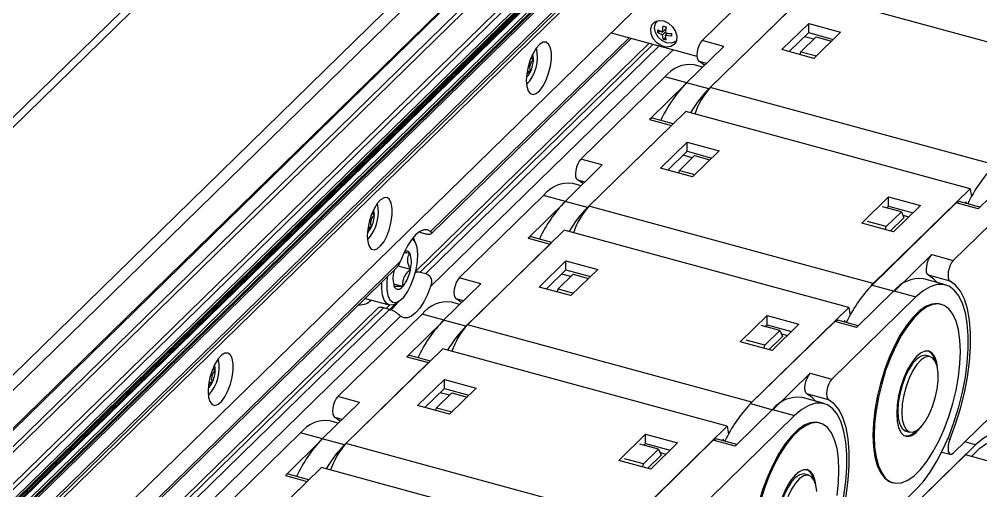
# Model space of a CAD drawing. Header units: millimetres. Extents: x 0 to 3353, y 0 to 2591.
# Drawn here: x 2424 to 2593.3, y 1584.7 to 1667.6 of the extents above; entities that cross this region are included whole.
import ezdxf

# ---------------------------------------------------------------- set-up
doc = ezdxf.new("R2010")
doc.units = ezdxf.units.MM
doc.header["$LTSCALE"] = 12

msp = doc.modelspace()

# ---------------------------------------------------------------- linework, layer by layer
at = {"color": 7, "linetype": 'Continuous', "lineweight": 25}
for p, q in [((2580.08, 1803.73), (2184.92, 1418.04)), ((2579.28, 1801.24), (2190.77, 1422.04)), ((2559.07, 1737.96), (2178.92, 1366.92)), ((2182.65, 1361.14), (2526.5, 1696.75)), ((2183.54, 1361.76), (2526.5, 1696.5)), ((2532.21, 1689.12), (2192.31, 1357.37)), ((2192.59, 1357.45), (2532.46, 1689.18)), ((2533.94, 1690.31), (2194.07, 1358.59)), ((2195.96, 1358.12), (2535.83, 1689.84)), ((2197.48, 1356.12), (2537.35, 1687.85)), ((2197.78, 1355.86), (2537.67, 1687.61)), ((2198.13, 1355.42), (2538, 1687.15)), ((2559.03, 1678.3), (2544.22, 1663.84)), ((2199.49, 1344.35), (2538, 1674.74)), ((2545.66, 1655.56), (2562.71, 1672.21)), ((2612.77, 1658.6), (2562.71, 1672.21)), ((2560.2, 1669.78), (2545.4, 1655.33)), ((2536.31, 1667.28), (2536.15, 1667.08)), ((2536.42, 1665.72), (2537.23, 1665.33)), ((2536.42, 1665.24), (2536.42, 1665.72)), ((2536.42, 1665.24), (2536.75, 1665.56)), ((2537.23, 1665.33), (2537.82, 1665.9)), ((2537.94, 1665.55), (2537.56, 1665.65)), ((2537.86, 1666.24), (2537.73, 1665.2)), ((2558.26, 1662.23), (2562.97, 1666.83)), ((2562.97, 1666.83), (2568.59, 1665.3)), ((2562.97, 1665.22), (2562.97, 1666.83)), ((2496.52, 1629.85), (2531.73, 1664.22)), ((2528.2, 1665.18), (2543.29, 1661.08)), ((2537.23, 1664.85), (2537.75, 1665.36)), ((2537.36, 1664.06), (2537.23, 1664.85)), ((2537.36, 1664.06), (2537.76, 1664.45)), ((2537.73, 1664.72), (2538.15, 1665.13)), ((2538.8, 1664.59), (2537.73, 1664.72)), ((2537.94, 1664.93), (2537.94, 1665.16)), ((2538.8, 1665.07), (2538.8, 1664.59)), ((2539.5, 1663.65), (2539.7, 1663.8)), ((2548.03, 1662.81), (2544.22, 1663.84)), ((2559.55, 1661.88), (2562.97, 1665.22)), ((2561.61, 1661.87), (2564.27, 1664.47)), ((2563.86, 1664.07), (2562.24, 1664.51)), ((2562.97, 1665.22), (2567.3, 1664.04)), ((2568.59, 1665.3), (2563.88, 1660.7)), ((2564.27, 1664.47), (2566.98, 1663.73)), ((2534.91, 1663.35), (2493.77, 1623.2)), ((2541.46, 1656.4), (2548.03, 1662.81)), ((2563.88, 1660.7), (2558.26, 1662.23)), ((2514.06, 1660.7), (2514.52, 1660.57)), ((2561.49, 1661.35), (2561.61, 1661.87)), ((2561.61, 1661.87), (2564.32, 1661.13)), ((2544.3, 1659.17), (2542.84, 1659.56)), ((2513.43, 1658.48), (2513.99, 1658.33)), ((2537.66, 1657.43), (2522.85, 1642.98)), ((2541.55, 1656.38), (2537.66, 1657.43)), ((2541.55, 1656.38), (2534.98, 1649.97)), ((2545.4, 1655.33), (2541.46, 1656.4)), ((2595.72, 1641.95), (2545.66, 1655.56)), ((2524.28, 1634.7), (2541.34, 1651.34)), ((2591.4, 1637.74), (2541.34, 1651.34)), ((2538.83, 1648.92), (2524.02, 1634.47)), ((2534.98, 1649.97), (2538.83, 1648.92)), ((2539.14, 1649.2), (2535.51, 1650.18)), ((2538.83, 1648.92), (2539, 1649.06)), ((2536.88, 1641.37), (2541.6, 1645.97)), ((2541.6, 1645.97), (2547.21, 1644.44)), ((2541.6, 1644.36), (2541.6, 1645.97)), ((2538.18, 1641.02), (2541.6, 1644.36)), ((2540.23, 1641.01), (2542.89, 1643.61)), ((2542.48, 1643.21), (2540.87, 1643.65)), ((2541.6, 1644.36), (2545.92, 1643.18)), ((2547.21, 1644.44), (2542.5, 1639.84)), ((2542.89, 1643.61), (2545.6, 1642.87)), ((2520.09, 1635.54), (2526.65, 1641.95)), ((2526.65, 1641.95), (2522.85, 1642.98)), ((2542.5, 1639.84), (2536.88, 1641.37)), ((2540.11, 1640.49), (2540.23, 1641.01)), ((2540.23, 1641.01), (2542.94, 1640.27)), ((2599.35, 1640.67), (2592.78, 1634.26)), ((2522.92, 1638.3), (2521.46, 1638.7)), ((2603.24, 1639.61), (2588.43, 1625.16)), ((2574.34, 1621.09), (2591.4, 1637.74)), ((2591.4, 1637.74), (2591.62, 1636.36)), ((2516.28, 1636.57), (2501.47, 1622.12)), ((2520.17, 1635.51), (2513.61, 1629.1)), ((2520.17, 1635.51), (2516.28, 1636.57)), ((2524.02, 1634.47), (2520.09, 1635.54)), ((2572.31, 1631.74), (2577.02, 1636.34)), ((2588.93, 1635.3), (2574.12, 1620.85)), ((2577.02, 1636.34), (2582.64, 1634.81)), ((2577.02, 1634.73), (2577.02, 1636.34)), ((2592.78, 1634.26), (2588.93, 1635.3)), ((2593.07, 1634.54), (2589.46, 1635.52)), ((2590.72, 1635.46), (2590.49, 1635.24)), ((2590.77, 1635.16), (2590.72, 1635.46)), ((2486.06, 1633.37), (2486.52, 1633.24)), ((2574.34, 1621.09), (2524.28, 1634.7)), ((2579.29, 1633.71), (2575.99, 1634.61)), ((2576.63, 1631.12), (2579.29, 1633.71)), ((2576.7, 1634.42), (2577.02, 1634.73)), ((2577.02, 1634.73), (2581.34, 1633.55)), ((2582.64, 1634.81), (2577.92, 1630.21)), ((2579.29, 1633.71), (2579.74, 1632.66)), ((2577.92, 1630.21), (2572.31, 1631.74)), ((2576.63, 1631.12), (2573.33, 1632.01)), ((2579.74, 1632.66), (2577.39, 1630.36)), ((2579.54, 1633.14), (2580.62, 1632.84)), ((2485.42, 1631.15), (2485.98, 1631)), ((2495.61, 1629.81), (2494.57, 1630.09)), ((2502.91, 1613.83), (2519.96, 1630.48)), ((2570.02, 1616.88), (2519.96, 1630.48)), ((2576.5, 1630.6), (2576.63, 1631.12)), ((2493.35, 1629.2), (2493.47, 1628.96)), ((2493.78, 1628.26), (2493.47, 1628.96)), ((2513.61, 1629.1), (2517.45, 1628.06)), ((2517.76, 1628.33), (2514.13, 1629.32)), ((2517.45, 1628.06), (2517.62, 1628.19)), ((2517.45, 1628.06), (2502.65, 1613.61)), ((2491.13, 1625.05), (2340.87, 1478.39)), ((2515.51, 1620.5), (2520.22, 1625.11)), ((2520.22, 1625.11), (2525.84, 1623.58)), ((2520.22, 1623.49), (2520.22, 1625.11)), ((2578.06, 1619.78), (2584.63, 1626.19)), ((2584.63, 1626.19), (2588.43, 1625.16)), ((2340.95, 1478.01), (2490.46, 1623.93)), ((2490, 1623.48), (2489.96, 1623.3)), ((2490.68, 1624.21), (2492.88, 1623.61)), ((2494.57, 1623.13), (2495.61, 1622.85)), ((2516.8, 1620.15), (2520.22, 1623.49)), ((2520.22, 1623.49), (2524.55, 1622.32)), ((2525.84, 1623.58), (2521.13, 1618.98)), ((2505.28, 1621.08), (2501.47, 1622.12)), ((2518.86, 1620.15), (2521.52, 1622.74)), ((2521.11, 1622.34), (2519.5, 1622.78)), ((2521.52, 1622.74), (2524.23, 1622.01)), ((2587.04, 1620.88), (2583.24, 1621.91)), ((2587.85, 1621.53), (2584.05, 1622.57)), ((2489.87, 1621.08), (2491.55, 1620.62)), ((2489.97, 1620.75), (2490.09, 1620.47)), ((2498.71, 1614.68), (2505.28, 1621.08)), ((2521.13, 1618.98), (2515.51, 1620.5)), ((2518.74, 1619.63), (2518.86, 1620.15)), ((2518.86, 1620.15), (2521.57, 1619.41)), ((2577.97, 1619.81), (2571.4, 1613.4)), ((2573.98, 1620.71), (2574.34, 1621.09)), ((2574.12, 1620.85), (2578.06, 1619.78)), ((2577.97, 1619.81), (2581.86, 1618.75)), ((2484.89, 1618.49), (2489.14, 1617.34)), ((2490.41, 1617.67), (2491.02, 1618.11)), ((2581.86, 1618.75), (2567.05, 1604.29)), ((2487.22, 1616.81), (2338.21, 1471.36)), ((2488.13, 1616.85), (2339, 1471.3)), ((2489.18, 1616.57), (2340.04, 1471.01)), ((2489.18, 1616.57), (2488.13, 1616.85)), ((2501.55, 1617.44), (2500.09, 1617.84)), ((2552.97, 1600.23), (2570.02, 1616.88)), ((2570.02, 1616.88), (2570.25, 1615.5)), ((2586.35, 1617.44), (2586.12, 1617.5)), ((2491.13, 1615.4), (2340.87, 1468.74)), ((2494.91, 1615.71), (2480.1, 1601.26)), ((2498.8, 1614.65), (2492.23, 1608.24)), ((2498.8, 1614.65), (2494.91, 1615.71)), ((2502.65, 1613.61), (2498.71, 1614.68)), ((2550.93, 1610.88), (2555.64, 1615.48)), ((2555.64, 1615.48), (2561.26, 1613.95)), ((2555.64, 1613.87), (2555.64, 1615.48)), ((2571.69, 1613.68), (2568.08, 1614.66)), ((2552.97, 1600.23), (2502.91, 1613.83)), ((2567.56, 1614.44), (2552.75, 1599.99)), ((2557.91, 1612.85), (2554.62, 1613.75)), ((2555.33, 1613.56), (2555.64, 1613.87)), ((2555.64, 1613.87), (2559.97, 1612.69)), ((2561.26, 1613.95), (2556.55, 1609.35)), ((2571.4, 1613.4), (2567.56, 1614.44)), ((2569.34, 1614.6), (2569.11, 1614.38)), ((2569.39, 1614.3), (2569.34, 1614.6)), ((2555.25, 1610.26), (2557.91, 1612.85)), ((2558.37, 1611.8), (2556.01, 1609.5)), ((2557.91, 1612.85), (2558.37, 1611.8)), ((2558.16, 1612.27), (2559.24, 1611.98)), ((2481.53, 1592.97), (2498.59, 1609.62)), ((2548.65, 1596.01), (2498.59, 1609.62)), ((2556.55, 1609.35), (2550.93, 1610.88)), ((2555.25, 1610.26), (2551.96, 1611.15)), ((2555.13, 1609.74), (2555.25, 1610.26)), ((2492.23, 1608.24), (2496.08, 1607.2)), ((2496.39, 1607.47), (2492.76, 1608.46)), ((2584.37, 1608.26), (2583.67, 1608.45)), ((2496.08, 1607.2), (2481.27, 1592.74)), ((2496.08, 1607.2), (2496.25, 1607.33)), ((2458.05, 1606.04), (2458.52, 1605.91)), ((2556.68, 1598.92), (2563.25, 1605.33)), ((2563.25, 1605.33), (2567.05, 1604.29)), ((2588.43, 1591.3), (2603.24, 1605.75)), ((2457.42, 1603.82), (2457.98, 1603.67)), ((2494.14, 1599.64), (2498.85, 1604.24)), ((2498.85, 1604.24), (2504.46, 1602.72)), ((2498.85, 1602.63), (2498.85, 1604.24)), ((2483.9, 1600.22), (2480.1, 1601.26)), ((2495.43, 1599.29), (2498.85, 1602.63)), ((2497.48, 1599.28), (2500.14, 1601.88)), ((2499.73, 1601.48), (2498.12, 1601.92)), ((2498.85, 1602.63), (2503.17, 1601.46)), ((2504.46, 1602.72), (2499.75, 1598.12)), ((2500.14, 1601.88), (2502.85, 1601.14)), ((2566.47, 1600.67), (2562.67, 1601.7)), ((2477.34, 1593.81), (2483.9, 1600.22)), ((2499.75, 1598.12), (2494.14, 1599.64)), ((2552.61, 1599.85), (2552.97, 1600.23)), ((2552.75, 1599.99), (2556.68, 1598.92)), ((2565.67, 1600.02), (2561.86, 1601.05)), ((2497.36, 1598.77), (2497.48, 1599.28)), ((2497.48, 1599.28), (2500.19, 1598.55)), ((2560.49, 1597.89), (2545.68, 1583.43)), ((2556.6, 1598.94), (2550.03, 1592.53)), ((2556.6, 1598.94), (2560.49, 1597.89)), ((2480.17, 1596.58), (2478.71, 1596.98)), ((2564.97, 1596.58), (2564.75, 1596.64)), ((2473.53, 1594.85), (2458.72, 1580.39)), ((2477.42, 1593.79), (2473.53, 1594.85)), ((2529.56, 1590.02), (2534.27, 1594.62)), ((2531.59, 1579.37), (2548.65, 1596.01)), ((2534.27, 1594.62), (2539.89, 1593.09)), ((2534.27, 1593), (2534.27, 1594.62)), ((2548.65, 1596.01), (2548.87, 1594.64)), ((2580.06, 1595.18), (2580.77, 1594.99)), ((2477.42, 1593.79), (2470.86, 1587.38)), ((2481.27, 1592.74), (2477.34, 1593.81)), ((2531.59, 1579.37), (2481.53, 1592.97)), ((2546.18, 1593.58), (2531.37, 1579.13)), ((2536.54, 1591.99), (2533.24, 1592.89)), ((2533.95, 1592.69), (2534.27, 1593)), ((2534.27, 1593), (2538.59, 1591.83)), ((2539.89, 1593.09), (2535.17, 1588.49)), ((2550.03, 1592.53), (2546.18, 1593.58)), ((2550.32, 1592.81), (2546.71, 1593.8)), ((2547.97, 1593.74), (2547.74, 1593.52)), ((2548.02, 1593.44), (2547.97, 1593.74)), ((2592.35, 1592.77), (2577.54, 1578.31)), ((2533.88, 1589.39), (2536.54, 1591.99)), ((2536.54, 1591.99), (2536.99, 1590.93)), ((2536.79, 1591.41), (2537.87, 1591.12)), ((2590.55, 1590.98), (2577.42, 1578.17)), ((2586.39, 1591.49), (2587.9, 1591.08)), ((2640.61, 1577.38), (2590.55, 1590.98)), ((2535.17, 1588.49), (2529.56, 1590.02)), ((2533.88, 1589.39), (2530.58, 1590.29)), ((2533.76, 1588.87), (2533.88, 1589.39)), ((2536.99, 1590.93), (2534.64, 1588.63)), ((2460.16, 1572.11), (2477.22, 1588.76)), ((2475.01, 1586.61), (2471.38, 1587.6)), ((2527.27, 1575.15), (2477.22, 1588.76)), ((2563, 1587.4), (2562.29, 1587.59)), ((2474.71, 1586.33), (2459.9, 1571.88)), ((2470.86, 1587.38), (2474.71, 1586.33)), ((2474.71, 1586.33), (2474.87, 1586.47)), ((2577.6, 1586.14), (2577.82, 1586.08)), ((2567.05, 1570.44), (2581.86, 1584.89))]:
    msp.add_line(p, q, dxfattribs=at)
at = {"color": 8, "linetype": 'Continuous', "lineweight": 25}
for p, q in [((2579.29, 1801.25), (2190.77, 1422.04)), ((2557.81, 1734.01), (2182.65, 1367.85)), ((2185.89, 1361.12), (2526.5, 1693.56)), ((2186.51, 1360.7), (2526.5, 1692.53)), ((2189, 1357.61), (2528.87, 1689.33)), ((2191.63, 1356.89), (2532.06, 1689.16)), ((2194.11, 1358.62), (2533.98, 1690.34)), ((2194.25, 1358.72), (2534.12, 1690.44)), ((2194.57, 1358.76), (2534.44, 1690.48)), ((2195.5, 1358.5), (2535.37, 1690.23)), ((2195.81, 1358.29), (2535.68, 1690.02)), ((2196.09, 1357.85), (2535.96, 1689.57)), ((2189.63, 1357.19), (2529.5, 1688.91)), ((2191.01, 1356.81), (2530.88, 1688.54)), ((2531.36, 1664.32), (2496.43, 1630.23)), ((2535.59, 1663.17), (2494.57, 1623.13)), ((2536.63, 1662.89), (2495.61, 1622.85)), ((2539.1, 1662.22), (2496.43, 1620.57)), ((2543.64, 1660.22), (2545, 1659.85)), ((2522.27, 1639.36), (2523.62, 1638.99)), ((2500.89, 1618.49), (2502.25, 1618.13)), ((2489.21, 1617.32), (2488.6, 1616.72)), ((2490.29, 1617.59), (2489.23, 1616.55)), ((2479.52, 1597.63), (2480.87, 1597.26)), ((2587.48, 1593.89), (2587.85, 1593.79)), ((2592.35, 1592.77), (2590.46, 1593.28))]:
    msp.add_line(p, q, dxfattribs=at)
at = {"color": 7, "linetype": 'Continuous', "lineweight": 25, "flags": 128}
for points in [[(2537.47, 1667.27), (2538.31, 1666.89), (2539.03, 1666.25), (2539.55, 1665.45), (2539.78, 1664.59), (2539.7, 1663.79), (2539.32, 1663.16), (2538.69, 1662.77), (2537.9, 1662.69), (2537.04, 1662.92), (2536.25, 1663.43), (2535.62, 1664.16), (2535.24, 1665.01), (2535.16, 1665.85), (2535.39, 1666.58), (2535.9, 1667.1), (2536.63, 1667.34), (2537.47, 1667.27)], [(2539.72, 1663.85), (2539.46, 1663.62), (2538.77, 1663.37), (2537.96, 1663.43), (2537.14, 1663.81), (2536.45, 1664.44), (2535.99, 1665.24), (2535.83, 1666.07), (2535.99, 1666.82), (2536.36, 1667.29)], [(2544.22, 1663.84), (2543.94, 1663.48), (2543.68, 1663), (2543.48, 1662.43), (2543.34, 1661.83), (2543.29, 1661.26), (2543.33, 1660.77), (2543.45, 1660.42), (2543.64, 1660.22)], [(2513.26, 1656.8), (2513.35, 1655.78), (2513.59, 1655), (2513.97, 1654.51), (2514.46, 1654.35), (2515.03, 1654.54), (2515.63, 1655.05), (2516.22, 1655.85), (2516.76, 1656.89), (2517.2, 1658.07), (2517.51, 1659.33), (2517.68, 1660.55), (2517.68, 1661.66), (2517.51, 1662.57), (2517.2, 1663.21), (2516.76, 1663.54), (2516.22, 1663.53), (2515.63, 1663.17), (2515.03, 1662.51), (2514.46, 1661.58), (2513.97, 1660.46), (2513.59, 1659.23), (2513.35, 1657.98), (2513.26, 1656.8)], [(2544.65, 1659.51), (2544.63, 1659.53), (2543.64, 1660.22)], [(2535.51, 1650.18), (2535.27, 1650.16), (2534.98, 1649.97)], [(2522.85, 1642.98), (2522.57, 1642.62), (2522.31, 1642.14), (2522.1, 1641.57), (2521.97, 1640.97), (2521.92, 1640.4), (2521.95, 1639.91), (2522.07, 1639.55), (2522.27, 1639.36)], [(2523.27, 1638.65), (2523.25, 1638.67), (2522.27, 1639.36)], [(2485.26, 1629.47), (2485.35, 1628.45), (2485.59, 1627.67), (2485.97, 1627.18), (2486.46, 1627.02), (2487.03, 1627.21), (2487.63, 1627.72), (2488.22, 1628.52), (2488.76, 1629.56), (2489.2, 1630.74), (2489.51, 1632), (2489.68, 1633.22), (2489.68, 1634.33), (2489.51, 1635.24), (2489.2, 1635.88), (2488.76, 1636.21), (2488.22, 1636.2), (2487.63, 1635.84), (2487.03, 1635.18), (2486.46, 1634.25), (2485.97, 1633.13), (2485.59, 1631.9), (2485.35, 1630.65), (2485.26, 1629.47)], [(2588.93, 1635.3), (2589.22, 1635.5), (2589.46, 1635.52)], [(2496.43, 1630.23), (2495.87, 1630.53), (2495.22, 1630.54), (2494.51, 1630.25), (2493.78, 1629.67), (2493.05, 1628.82), (2492.34, 1627.74), (2491.7, 1626.46), (2491.13, 1625.05)], [(2492.97, 1620.84), (2493.48, 1622.18), (2493.86, 1623.6), (2494.09, 1625), (2494.15, 1626.31), (2494.03, 1627.44), (2493.76, 1628.32), (2493.33, 1628.9), (2493.19, 1629)], [(2514.13, 1629.32), (2513.89, 1629.3), (2513.61, 1629.1)], [(2584.05, 1622.57), (2583.85, 1622.76), (2583.73, 1623.12), (2583.69, 1623.61), (2583.74, 1624.18), (2583.88, 1624.78), (2584.08, 1625.35), (2584.34, 1625.83), (2584.63, 1626.19)], [(2588.43, 1625.16), (2588.14, 1624.8), (2587.89, 1624.31), (2587.68, 1623.74), (2587.55, 1623.15), (2587.5, 1622.58), (2587.53, 1622.09), (2587.65, 1621.73), (2587.85, 1621.53)], [(2488.8, 1622.31), (2488.7, 1621.23), (2488.73, 1620), (2488.92, 1618.99), (2489.27, 1618.26), (2489.76, 1617.85), (2490.35, 1617.8), (2491.01, 1618.1), (2491.7, 1618.74), (2492.36, 1619.67), (2492.97, 1620.84)], [(2501.47, 1622.12), (2501.19, 1621.76), (2500.93, 1621.27), (2500.73, 1620.7), (2500.59, 1620.11), (2500.54, 1619.54), (2500.58, 1619.05), (2500.7, 1618.69), (2500.89, 1618.49)], [(2585.57, 1621.28), (2585.03, 1621.88), (2584.05, 1622.57)], [(2587.85, 1593.79), (2588.83, 1596.4), (2589.69, 1599.12), (2590.39, 1601.89), (2590.93, 1604.66), (2591.29, 1607.37), (2591.48, 1609.98), (2591.48, 1612.43), (2591.29, 1614.67), (2590.93, 1616.68), (2590.39, 1618.39), (2589.69, 1619.79), (2588.83, 1620.84), (2587.85, 1621.53)], [(2490.41, 1617.67), (2489.87, 1617.38), (2489.24, 1617.32), (2488.69, 1617.59), (2488.25, 1618.18), (2487.96, 1619.07), (2487.82, 1620.21), (2487.83, 1621.37)], [(2490.09, 1620.47), (2490.22, 1620.29), (2490.37, 1620.17), (2490.54, 1620.1), (2490.73, 1620.09), (2490.92, 1620.14), (2491.13, 1620.25), (2491.34, 1620.41), (2491.55, 1620.62)], [(2496.43, 1620.57), (2495.87, 1619.16), (2495.22, 1617.88), (2494.51, 1616.8), (2493.78, 1615.95), (2493.05, 1615.37), (2492.34, 1615.08), (2491.7, 1615.09), (2491.13, 1615.4)], [(2581.86, 1584.89), (2583.12, 1586.27), (2584.35, 1587.94), (2585.53, 1589.88), (2586.65, 1592.03), (2587.68, 1594.36), (2588.6, 1596.84), (2589.39, 1599.41), (2590.05, 1602.02), (2590.55, 1604.63), (2590.89, 1607.18), (2591.06, 1609.64), (2591.06, 1611.95), (2590.89, 1614.07), (2590.55, 1615.96), (2590.05, 1617.59), (2589.39, 1618.93), (2588.6, 1619.95), (2587.68, 1620.63), (2586.65, 1620.96), (2585.53, 1620.93), (2584.35, 1620.55), (2583.12, 1619.82), (2581.86, 1618.75)], [(2501.9, 1617.79), (2501.88, 1617.8), (2500.89, 1618.49)], [(2586.12, 1617.5), (2585.65, 1617.58), (2584.63, 1617.49), (2583.55, 1617.05), (2582.43, 1616.26), (2581.3, 1615.16), (2580.17, 1613.75), (2579.09, 1612.08), (2578.07, 1610.18), (2577.13, 1608.09), (2576.3, 1605.87), (2575.6, 1603.55), (2575.03, 1601.19), (2574.62, 1598.85), (2574.36, 1596.58), (2574.28, 1594.42)], [(2574.5, 1594.36), (2574.58, 1592.36), (2574.84, 1590.58), (2575.25, 1589.05), (2575.82, 1587.8), (2576.52, 1586.86), (2577.35, 1586.25), (2578.29, 1585.99), (2579.31, 1586.09), (2580.4, 1586.53), (2581.52, 1587.32), (2582.65, 1588.42), (2583.77, 1589.83), (2584.85, 1591.5), (2585.88, 1593.4), (2586.81, 1595.48), (2587.64, 1597.71), (2588.35, 1600.03), (2588.92, 1602.38), (2589.33, 1604.73), (2589.58, 1607), (2589.67, 1609.16), (2589.58, 1611.15), (2589.33, 1612.94), (2588.92, 1614.47), (2588.35, 1615.72), (2587.64, 1616.66), (2586.81, 1617.26), (2585.88, 1617.52), (2584.85, 1617.43), (2583.77, 1616.99), (2582.65, 1616.2), (2581.52, 1615.1), (2580.4, 1613.69), (2579.31, 1612.02), (2578.29, 1610.12), (2577.35, 1608.03), (2576.52, 1605.81), (2575.82, 1603.49), (2575.25, 1601.13), (2574.84, 1598.79), (2574.58, 1596.52), (2574.5, 1594.36)], [(2567.56, 1614.44), (2567.84, 1614.64), (2568.08, 1614.66)], [(2457.26, 1602.14), (2457.34, 1601.12), (2457.58, 1600.34), (2457.96, 1599.85), (2458.46, 1599.69), (2459.03, 1599.88), (2459.63, 1600.39), (2460.22, 1601.19), (2460.76, 1602.23), (2461.2, 1603.41), (2461.51, 1604.67), (2461.67, 1605.89), (2461.67, 1607), (2461.51, 1607.91), (2461.2, 1608.55), (2460.76, 1608.88), (2460.22, 1608.86), (2459.63, 1608.51), (2459.03, 1607.85), (2458.46, 1606.92), (2457.96, 1605.8), (2457.58, 1604.57), (2457.34, 1603.32), (2457.26, 1602.14)], [(2492.76, 1608.46), (2492.52, 1608.44), (2492.23, 1608.24)], [(2585.66, 1606.22), (2585.51, 1607.23), (2585.18, 1608.21), (2584.71, 1608.89), (2584.11, 1609.24), (2583.42, 1609.24), (2582.67, 1608.89), (2581.89, 1608.2), (2581.12, 1607.22), (2580.39, 1605.97), (2579.74, 1604.54), (2579.2, 1602.97), (2578.8, 1601.34), (2578.55, 1599.74), (2578.47, 1598.23)], [(2583.67, 1608.45), (2583.47, 1608.49), (2582.78, 1608.36), (2582.05, 1607.88), (2581.31, 1607.08), (2580.59, 1605.99), (2579.95, 1604.68), (2579.4, 1603.21), (2578.99, 1601.67), (2578.74, 1600.13), (2578.65, 1598.69)], [(2579.36, 1598.49), (2579.45, 1597.22), (2579.7, 1596.18), (2580.11, 1595.44), (2580.65, 1595.03), (2581.3, 1594.98), (2582.01, 1595.28), (2582.76, 1595.93), (2583.49, 1596.88), (2584.17, 1598.09), (2584.77, 1599.49), (2585.25, 1601), (2585.58, 1602.55), (2585.76, 1604.05), (2585.76, 1605.42), (2585.58, 1606.58), (2585.25, 1607.48), (2584.77, 1608.06), (2584.17, 1608.3), (2583.49, 1608.17), (2582.76, 1607.69), (2582.01, 1606.89), (2581.3, 1605.8), (2580.65, 1604.48), (2580.11, 1603.02), (2579.7, 1601.47), (2579.45, 1599.94), (2579.36, 1598.49)], [(2562.67, 1601.7), (2562.48, 1601.9), (2562.35, 1602.26), (2562.32, 1602.75), (2562.37, 1603.32), (2562.5, 1603.91), (2562.71, 1604.48), (2562.97, 1604.97), (2563.25, 1605.33)], [(2567.05, 1604.29), (2566.77, 1603.94), (2566.51, 1603.45), (2566.31, 1602.88), (2566.17, 1602.28), (2566.12, 1601.71), (2566.16, 1601.23), (2566.28, 1600.87), (2566.47, 1600.67)], [(2480.1, 1601.26), (2479.82, 1600.9), (2479.56, 1600.41), (2479.35, 1599.84), (2479.22, 1599.24), (2479.17, 1598.68), (2479.2, 1598.19), (2479.32, 1597.83), (2479.52, 1597.63)], [(2564.19, 1600.42), (2563.66, 1601.01), (2562.67, 1601.7)], [(2560.49, 1564.03), (2561.74, 1565.41), (2562.97, 1567.08), (2564.16, 1569.01), (2565.28, 1571.17), (2566.3, 1573.5), (2567.22, 1575.98), (2568.02, 1578.54), (2568.67, 1581.16), (2569.17, 1583.76), (2569.51, 1586.32), (2569.68, 1588.78), (2569.68, 1591.09), (2569.51, 1593.21), (2569.17, 1595.1), (2568.67, 1596.73), (2568.02, 1598.07), (2567.22, 1599.09), (2566.3, 1599.77), (2565.28, 1600.1), (2564.16, 1600.07), (2562.97, 1599.68), (2561.74, 1598.95), (2560.49, 1597.89)], [(2566.47, 1572.93), (2567.46, 1575.54), (2568.31, 1578.26), (2569.01, 1581.03), (2569.55, 1583.8), (2569.92, 1586.51), (2570.1, 1589.12), (2570.1, 1591.57), (2569.92, 1593.81), (2569.55, 1595.81), (2569.01, 1597.53), (2568.31, 1598.93), (2567.46, 1599.98), (2566.47, 1600.67)], [(2578.47, 1598.23), (2578.55, 1596.88), (2578.8, 1595.77), (2579.2, 1594.93), (2579.74, 1594.41), (2580.39, 1594.24), (2581.12, 1594.41), (2581.89, 1594.93), (2582.67, 1595.77), (2582.91, 1596.1)], [(2578.65, 1598.69), (2578.74, 1597.41), (2578.99, 1596.38), (2579.4, 1595.63), (2579.95, 1595.22), (2580.06, 1595.18)], [(2480.52, 1596.92), (2480.51, 1596.94), (2479.52, 1597.63)], [(2564.75, 1596.64), (2564.28, 1596.72), (2563.26, 1596.63), (2562.18, 1596.18), (2561.05, 1595.4), (2559.92, 1594.29), (2558.8, 1592.89), (2557.72, 1591.22), (2556.7, 1589.32), (2555.76, 1587.23), (2554.93, 1585), (2554.22, 1582.69), (2553.65, 1580.33), (2553.24, 1577.99), (2552.99, 1575.71), (2552.9, 1573.55)], [(2567.96, 1583.86), (2568.21, 1586.14), (2568.29, 1588.3), (2568.21, 1590.29), (2567.96, 1592.08), (2567.54, 1593.61), (2566.97, 1594.86), (2566.27, 1595.8), (2565.44, 1596.4), (2564.5, 1596.66), (2563.48, 1596.57), (2562.4, 1596.12), (2561.28, 1595.34), (2560.14, 1594.23), (2559.02, 1592.83), (2557.94, 1591.16), (2556.92, 1589.26), (2555.98, 1587.17), (2555.15, 1584.94), (2554.44, 1582.63)], [(2574.28, 1594.42), (2574.36, 1592.42), (2574.62, 1590.64), (2575.03, 1589.11), (2575.6, 1587.86), (2576.3, 1586.92), (2577.13, 1586.31), (2577.6, 1586.14)], [(2598.25, 1594.6), (2598.16, 1594.65), (2597.13, 1594.98), (2596.02, 1594.95), (2594.83, 1594.56), (2593.6, 1593.83), (2592.35, 1592.77)], [(2546.18, 1593.58), (2546.47, 1593.78), (2546.71, 1593.8)], [(2587.85, 1593.79), (2587.65, 1593.21), (2587.53, 1592.62), (2587.5, 1592.06), (2587.55, 1591.59), (2587.68, 1591.26), (2587.89, 1591.09), (2588.14, 1591.1), (2588.43, 1591.3)], [(2591.63, 1590.69), (2592.09, 1591.19), (2593.11, 1592.14), (2594.12, 1592.85), (2595.1, 1593.32), (2596.05, 1593.53), (2596.94, 1593.49), (2597.15, 1593.44)], [(2471.38, 1587.6), (2471.14, 1587.58), (2470.86, 1587.38)], [(2564.29, 1585.36), (2564.14, 1586.36), (2563.81, 1587.35), (2563.33, 1588.03), (2562.74, 1588.38), (2562.05, 1588.37), (2561.29, 1588.02), (2560.51, 1587.34), (2559.74, 1586.35), (2559.01, 1585.11), (2558.37, 1583.67), (2557.83, 1582.11), (2557.43, 1580.48), (2557.18, 1578.88), (2557.09, 1577.37)], [(2562.29, 1587.59), (2562.09, 1587.63), (2561.41, 1587.5), (2560.67, 1587.02), (2559.93, 1586.22), (2559.22, 1585.13), (2558.57, 1583.81), (2558.03, 1582.35), (2557.62, 1580.8), (2557.37, 1579.27), (2557.28, 1577.82)], [(2564.38, 1584.56), (2564.21, 1585.72), (2563.88, 1586.62), (2563.4, 1587.2), (2562.8, 1587.43), (2562.12, 1587.31), (2561.38, 1586.83), (2560.64, 1586.02), (2559.92, 1584.93), (2559.28, 1583.62)]]:
    msp.add_lwpolyline(points, dxfattribs=at)
at = {"color": 7, "linetype": 'Continuous', "lineweight": 25}
for centre, radius, start, end in [((2508.16, 1660.95), 7.07, 316.6768, 12.9142), ((2509.17, 1660.67), 5.36, 334.0567, 358.8929), ((2512.55, 1660.67), 1.97, 357.0599, 22.3667), ((2542.13, 1653.93), 5.68, 82.7989, 141.9005), ((2511.8, 1659.25), 2.37, 308.7811, 337.0978), ((2559.49, 1639.18), 24.93, 136.32, 154.8029), ((2560.78, 1640.22), 21.57, 135.5271, 149.6572), ((2554.97, 1646.98), 12.66, 137.3462, 161.9085), ((2613.53, 1624.49), 24.93, 136.32, 154.8029), ((2520.75, 1633.07), 5.68, 82.7989, 141.9005), ((2480.16, 1633.62), 7.07, 316.6768, 12.9142), ((2538.12, 1618.32), 24.93, 136.32, 154.8029), ((2484.55, 1633.34), 1.97, 357.0599, 22.3667), ((2539.41, 1619.36), 21.57, 135.5271, 149.6572), ((2533.6, 1626.11), 12.66, 137.3462, 161.9085), ((2481.17, 1633.34), 5.36, 334.0567, 358.8929), ((2483.8, 1631.92), 2.37, 308.7811, 337.0978), ((2492.15, 1626.14), 0.67, 26.687, 120.1599), ((2488.64, 1624.83), 4.41, 343.9193, 21.3852), ((2494.2, 1622.08), 4.41, 163.9193, 201.3852), ((2486.2, 1624.79), 6.79, 322.0562, 349.9357), ((2582.44, 1616.3), 5.68, 82.7989, 141.9005), ((2592.15, 1603.63), 24.93, 136.32, 154.8029), ((2486.15, 1621.05), 5.57, 303.4702, 325.7043), ((2499.38, 1612.21), 5.68, 82.7989, 141.9005), ((2516.74, 1597.46), 24.93, 136.32, 154.8029), ((2518.04, 1598.5), 21.57, 135.5271, 149.6572), ((2512.22, 1605.25), 12.66, 137.3462, 161.9085), ((2582.87, 1607.16), 2.39, 8.3983, 61.7386), ((2452.16, 1606.29), 7.07, 316.6768, 12.9142), ((2456.55, 1606.01), 1.97, 357.0599, 22.3667), ((2453.16, 1606.01), 5.36, 334.0567, 358.8929), ((2455.8, 1604.59), 2.37, 308.7811, 337.0978), ((2561.06, 1595.44), 5.68, 82.7989, 141.9005), ((2570.78, 1582.77), 24.93, 136.32, 154.8029), ((2478, 1591.34), 5.68, 82.7989, 141.9005), ((2580.02, 1596.73), 2.42, 268.2314, 320.8136), ((2495.37, 1576.59), 24.93, 136.32, 154.8029), ((2496.66, 1577.64), 21.57, 135.5271, 149.6572), ((2490.85, 1584.39), 12.66, 137.3462, 161.9085), ((2561.5, 1586.3), 2.39, 8.3981, 61.7386)]:
    msp.add_arc(centre, radius, start, end, dxfattribs=at)
msp.add_ellipse((2478.79, 1626.88), major_axis=(-6.86, 8.97), ratio=0.459461, start_param=2.779269, end_param=3.222808, dxfattribs=at)
for points, knots in [([(2537.23, 1665.33), (2537.25, 1665.54), (2537.27, 1665.87), (2537.34, 1666.23), (2537.36, 1666.38)], [0, 0, 0, 0, 0.595367, 1, 1, 1, 1]), ([(2537.23, 1664.85), (2537.05, 1664.92), (2536.75, 1665.03), (2536.51, 1665.18), (2536.42, 1665.24)], [0, 0, 0, 0, 0.595367, 1, 1, 1, 1]), ([(2537.73, 1665.2), (2537.94, 1665.16), (2538.29, 1665.09), (2538.65, 1665.08), (2538.8, 1665.07)], [0, 0, 0, 0, 0.595367, 1, 1, 1, 1]), ([(2537.73, 1664.72), (2537.74, 1664.54), (2537.77, 1664.25), (2537.83, 1664.02), (2537.86, 1663.93)], [0, 0, 0, 0, 0.595367, 1, 1, 1, 1]), ([(2513.99, 1658.33), (2513.96, 1658.5), (2513.9, 1658.85), (2513.93, 1659.46), (2514.15, 1660.06), (2514.41, 1660.41), (2514.52, 1660.57)], [0, 0, 0, 0, 0.216453, 0.440306, 0.751896, 1, 1, 1, 1]), ([(2514.52, 1660.57), (2514.42, 1660.67), (2514.29, 1660.79), (2514.21, 1660.91), (2514.19, 1660.93)], [0, 0, 0, 0, 0.823299, 1, 1, 1, 1]), ([(2513.35, 1657.99), (2513.46, 1658.07), (2513.63, 1658.2), (2513.88, 1658.29), (2513.99, 1658.33)], [0, 0, 0, 0, 0.59192, 1, 1, 1, 1]), ([(2486.52, 1633.24), (2486.42, 1633.34), (2486.29, 1633.46), (2486.2, 1633.58), (2486.19, 1633.6)], [0, 0, 0, 0, 0.823299, 1, 1, 1, 1]), ([(2485.98, 1631), (2485.96, 1631.17), (2485.9, 1631.52), (2485.93, 1632.13), (2486.15, 1632.73), (2486.41, 1633.08), (2486.52, 1633.24)], [0, 0, 0, 0, 0.216453, 0.440306, 0.751896, 1, 1, 1, 1]), ([(2485.35, 1630.66), (2485.45, 1630.74), (2485.63, 1630.87), (2485.88, 1630.96), (2485.98, 1631)], [0, 0, 0, 0, 0.5919199, 1, 1, 1, 1]), ([(2496.43, 1630.23), (2496.5, 1630.15), (2496.62, 1630), (2496.53, 1629.82), (2496.29, 1629.73), (2495.96, 1629.73), (2495.71, 1629.79), (2495.61, 1629.81)], [0, 0, 0, 0, 0.282615, 0.504377, 0.693053, 0.882504, 1, 1, 1, 1]), ([(2490.45, 1623.94), (2490.56, 1624.05), (2490.86, 1624.37), (2491.02, 1624.78), (2491.13, 1625.05)], [0, 0, 0, 0, 0.354022, 1, 1, 1, 1]), ([(2492.75, 1626.44), (2492.55, 1626.46), (2492.17, 1626.49), (2491.9, 1626.48), (2491.77, 1626.48)], [0, 0, 0, 0, 0.52767, 1, 1, 1, 1]), ([(2492.88, 1623.61), (2492.77, 1623.83), (2492.56, 1624.28), (2492.36, 1625.05), (2492.43, 1625.81), (2492.65, 1626.25), (2492.75, 1626.44)], [0, 0, 0, 0, 0.216455, 0.440311, 0.751901, 1, 1, 1, 1]), ([(2491.55, 1620.62), (2491.54, 1620.79), (2491.53, 1621.31), (2491.72, 1622.21), (2492.28, 1623.05), (2492.72, 1623.46), (2492.88, 1623.61)], [0, 0, 0, 0, 0.1560255, 0.4937074, 0.8190578, 1, 1, 1, 1]), ([(2493.73, 1623.03), (2493.75, 1623.04), (2493.91, 1623.15), (2494.21, 1623.19), (2494.47, 1623.15), (2494.57, 1623.13)], [0, 0, 0, 0, 0.079674, 0.647711, 1, 1, 1, 1]), ([(2495.61, 1622.85), (2495.74, 1622.8), (2496.01, 1622.69), (2496.33, 1622.35), (2496.53, 1621.91), (2496.62, 1621.29), (2496.51, 1620.85), (2496.43, 1620.57)], [0, 0, 0, 0, 0.166462, 0.332687, 0.505009, 0.697959, 1, 1, 1, 1]), ([(2490.09, 1620.47), (2490.09, 1620.5), (2490.1, 1620.58), (2490.32, 1620.66), (2490.82, 1620.68), (2491.33, 1620.64), (2491.55, 1620.62)], [0, 0, 0, 0, 0.216455, 0.440311, 0.751901, 1, 1, 1, 1]), ([(2488.13, 1616.85), (2488, 1616.88), (2487.73, 1616.94), (2487.43, 1616.92), (2487.26, 1616.86), (2487.23, 1616.81), (2487.23, 1616.81)], [0, 0, 0, 0, 0.312647, 0.624848, 0.948501, 1, 1, 1, 1]), ([(2491.13, 1615.4), (2491.03, 1615.48), (2490.85, 1615.64), (2490.42, 1615.96), (2489.97, 1616.25), (2489.53, 1616.46), (2489.28, 1616.54), (2489.18, 1616.57)], [0, 0, 0, 0, 0.282615, 0.504377, 0.693053, 0.882504, 1, 1, 1, 1]), ([(2458.52, 1605.91), (2458.41, 1606.01), (2458.28, 1606.13), (2458.2, 1606.25), (2458.19, 1606.27)], [0, 0, 0, 0, 0.823299, 1, 1, 1, 1]), ([(2457.98, 1603.67), (2457.96, 1603.84), (2457.9, 1604.19), (2457.93, 1604.8), (2458.15, 1605.4), (2458.41, 1605.75), (2458.52, 1605.91)], [0, 0, 0, 0, 0.216453, 0.440306, 0.751896, 1, 1, 1, 1]), ([(2457.35, 1603.33), (2457.45, 1603.41), (2457.63, 1603.54), (2457.88, 1603.63), (2457.98, 1603.67)], [0, 0, 0, 0, 0.59192, 1, 1, 1, 1])]:
    msp.add_open_spline(points, degree=3, knots=knots, dxfattribs=at)
for points in [[(2537.36, 1666.38), (2537.44, 1666.35), (2537.6, 1666.3), (2537.77, 1666.26), (2537.86, 1666.24)], [(2537.86, 1663.93), (2537.77, 1663.95), (2537.6, 1663.99), (2537.44, 1664.04), (2537.36, 1664.06)]]:
    msp.add_open_spline(points, degree=3, dxfattribs=at)

doc.saveas('drawing.dxf')
